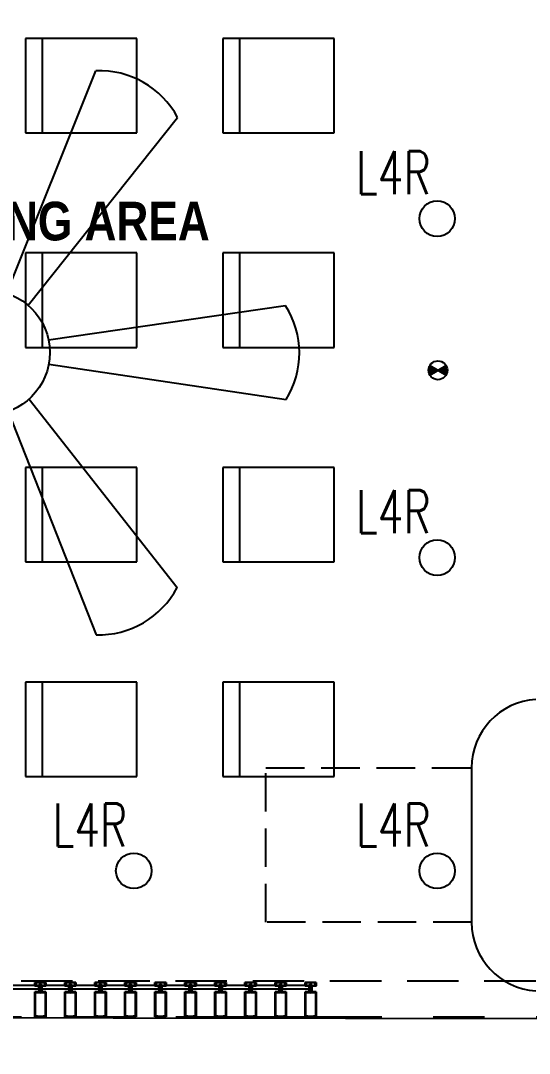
# Model space of a CAD drawing. Header units: millimetres. Extents: x -92759 to 184353, y -15225 to 86714.
# Drawn here: x -67511 to -64546, y 29928 to 35945 of the extents above; entities that cross this region are included whole.
import ezdxf

# ---------------------------------------------------------------- set-up
doc = ezdxf.new("R2010")
doc.units = ezdxf.units.MM
for name, pattern in [('HIDDEN', [0.375, 0.25, -0.125]), ('IDA - Grid Line', [2100, 1200, -300, 300, -300]), ('IDA - Hidden 065', [322.5, 225, -97.5]), ('IDA - Hidden 2-1', [450, 300, -150])]:
    doc.linetypes.add(name, pattern=pattern)
for name, color, linetype in [('0-1', 9, 'Continuous'), ('0-10ft HVLS FAN', 3, 'Continuous'), ('0-fan', 1, 'Continuous'), ('0-Motion Sensor', 1, 'Continuous'), ('A-_CLADMULN_E', 8, 'Continuous'), ('A-_CLADPANL_E', 8, 'Continuous'), ('A-_DETA----_E-2', 9, 'Continuous'), ('A-_DETA----_ED', 8, 'Continuous'), ('A-_ROOMNAME_A', 8, 'Continuous'), ('E-_LITG _ CKT -DB', 1, 'HIDDEN'), ('E-legend', 1, 'Continuous')]:
    doc.layers.add(name, color=color, linetype=linetype)
for name, color, linetype, true_color in [('1599_FURN_RHH_BLK8 _NEW__1ST STY_dwg _2_-1', 7, 'Continuous', 0xaaaaaa), ('A-_DETA----_E-1', 7, 'IDA - Hidden 2-1', 0xa5a5a5), ('A-_DETA----_E-3', 1, 'IDA - Hidden 065', 0xff0000), ('A-_DETA----_E-8', 7, 'Continuous', 0xa5a5a5), ('A-_DETA----_ED-1', 9, 'Continuous', 0x808080), ('S-_ANOTGRID_E-1', 9, 'IDA - Grid Line', 0x808080)]:
    doc.layers.add(name, color=color, linetype=linetype, true_color=true_color)
doc.styles.add('Arial Narrow_B_1', font='ARIALNB.TTF', dxfattribs={"height": 300})
doc.styles.add('Simplex', font='simplex_.ttf', dxfattribs={"width": 0.7, "height": 450})

# ---------------------------------------------------------------- blocks, each defined once
blk = doc.blocks.new('System Panel - Glazed Panel-7698327-BLK8_RHH_1ST STOREY PLAN')
at = {"layer": 'A-_CLADPANL_E'}
for p, q in [((78.8125, 18), (-78.8125, 18)), ((-78.8125, 18), (-78.8125, 0)), ((-78.8125, 0), (78.8125, 0)), ((78.8125, 0), (78.8125, 18))]:
    blk.add_line(p, q, dxfattribs=at)
blk = doc.blocks.new('Rectangular Mullion - 200L X 65D mm-6848285-BLK8_RHH_1ST STOREY PLAN')
at = {"layer": 'A-_DETA----_ED'}
for p, q in [((32.5, 163), (-32.5, 163)), ((-32.5, 163), (-32.5, 18)), ((-30, 160.5), (-25.1, 160.5)), ((-30, 20.5), (-30, 160.5)), ((-23.6, 158.9), (-23.6, 157.4)), ((-23.6, 157.4), (-17.7, 157.4)), ((-17.7, 157.4), (-17.7, 158.9)), ((-16.1, 160.5), (16.1, 160.5)), ((17.7, 158.9), (17.7, 157.4)), ((17.7, 157.4), (23.6, 157.4)), ((23.6, 157.4), (23.6, 158.9)), ((25.1, 160.5), (30, 160.5)), ((30, 160.5), (30, 20.5)), ((32.5, 18), (32.5, 163)), ((-32.5, 18), (-21, 18)), ((-24, 20.5), (-30, 20.5)), ((-24, 23.6), (-24, 20.5)), ((-4.1, 24.3), (-23.2, 24.3)), ((-20.2, 21.8), (-17.9, 21.8)), ((-17.1, 18), (-13.8, 18)), ((-13.1, 18.8), (-13.1, 21)), ((-12.3, 21.8), (-5.9, 21.8)), ((-10.5, 21.8), (-10.5, 19.9)), ((-9.7, 19.2), (-8, 19.2)), ((-8, 19.2), (-8, 2.5)), ((-8, -11.6), (-8, 0)), ((-7.7, 2.2), (-6.7, 2.2)), ((-6.7, 0.3), (-7.7, 0.3)), ((-6.4, 2), (-6.4, 0.6)), ((-5.4, 5.1), (-5.4, 20.3)), ((-3.5, 5.1), (-5.4, 5.1)), ((-5.1, 21), (-5.1, 18.8)), ((-4.3, 18), (-0.8, 18)), ((-2.6, 21.3), (-2.6, 22.8)), ((2.6, 21.3), (-2.6, 21.3)), ((-2.5, -1.3), (-1.1, 4.3)), ((-0.8, 18), (0, 18.8)), ((0, 18.8), (0.8, 18)), ((0.8, 18), (4.3, 18)), ((1.1, 4.3), (2.5, -1.3)), ((2.6, 22.8), (2.6, 21.3)), ((5.4, 5.1), (3.5, 5.1)), ((23.2, 24.3), (4.1, 24.3)), ((5.1, 18.8), (5.1, 21)), ((5.4, 20.3), (5.4, 5.1)), ((5.9, 21.8), (12.3, 21.8)), ((6.4, 0.6), (6.4, 2)), ((6.7, 2.2), (7.7, 2.2)), ((7.7, 0.3), (6.7, 0.3)), ((8, 19.2), (9.7, 19.2)), ((8, 2.5), (8, 19.2)), ((8, -11.6), (8, 0)), ((10.5, 19.9), (10.5, 21.8)), ((13.1, 21), (13.1, 18.8)), ((13.8, 18), (17.1, 18)), ((17.9, 21.8), (20.2, 21.8)), ((21, 18), (32.5, 18)), ((24, 20.5), (24, 23.6)), ((30, 20.5), (24, 20.5)), ((-32.5, -17.5), (-32.5, -22.2)), ((-32.5, -24.8), (-32.5, -37)), ((-32.5, -37), (32.5, -37)), ((-29.9, -17), (-32, -17)), ((-31.7, -23), (-30.7, -23)), ((-31.2, -25.3), (-30.5, -25.3)), ((-31.2, -35.7), (-31.2, -25.3)), ((-15.9, -35.7), (-31.2, -35.7)), ((-30.5, -23.2), (-31, -23.2)), ((-30.3, -25.5), (-27.6, -30.1)), ((-26.8, -20.8), (-29, -20.8)), ((-27.4, -23), (-24.5, -23)), ((-27.4, -26.4), (-27.4, -23)), ((-25.9, -29.1), (-27.4, -26.4)), ((-5.7, -17), (-25.9, -17)), ((-23, -19.5), (-8.3, -19.5)), ((-23, -21.5), (-23, -19.5)), ((0, -35.5), (-15.9, -35.7)), ((-8.3, -19.5), (-7.6, -20.2)), ((-6.9, -11.6), (-8, -11.6)), ((-0.4, -20.2), (-7.6, -20.2)), ((-6.9, -11.6), (-6.6, -12)), ((-6.6, -12), (-6.2, -11.6)), ((-6.2, -11.6), (-4.3, -11.6)), ((-5.3, -16.6), (-5.7, -17)), ((-5, -17), (-5.3, -16.6)), ((5, -17), (-5, -17)), ((-2.4, -0.9), (-4.9, -3.8)), ((-4.9, -3.8), (4.9, -3.8)), ((-4.9, -3.8), (-4.9, -11.6)), ((-4.3, -11.6), (-3.9, -12)), ((-3.9, -12), (-3.6, -11.6)), ((-3.6, -11.6), (-2.5, -11.6)), ((-2.5, -11.6), (-2.5, -1.1)), ((2.4, -0.9), (-2.4, -0.9)), ((-0.4, -20.2), (0, -19.8)), ((0, -19.8), (0.4, -20.2)), ((15.9, -35.7), (0, -35.5)), ((7.6, -20.2), (0.4, -20.2)), ((4.9, -3.8), (2.4, -0.9)), ((2.5, -1.3), (2.5, -11.6)), ((2.5, -11.6), (3.6, -11.6)), ((3.6, -11.6), (3.9, -12)), ((3.9, -12), (4.3, -11.6)), ((4.3, -11.6), (6.2, -11.6)), ((4.9, -3.8), (4.9, -11.6)), ((5.3, -16.6), (5, -17)), ((5.7, -17), (5.3, -16.6)), ((25.9, -17), (5.7, -17)), ((6.2, -11.6), (6.6, -12)), ((6.6, -12), (6.9, -11.6)), ((8, -11.6), (6.9, -11.6)), ((7.6, -20.2), (8.3, -19.5)), ((8.3, -19.5), (23, -19.5)), ((31.2, -35.7), (15.9, -35.7)), ((23, -19.5), (23, -21.5)), ((24.5, -23), (27.4, -23)), ((25.5, -19.5), (25.5, -19.3)), ((27.4, -26.4), (25.9, -29.1)), ((29, -20.8), (26.8, -20.8)), ((27.4, -23), (27.4, -26.4)), ((27.6, -30.1), (30.3, -25.5)), ((32, -17), (29.9, -17)), ((30.3, -19.3), (30.3, -19.5)), ((31, -23.2), (30.5, -23.2)), ((30.5, -25.3), (31.2, -25.3)), ((30.7, -23), (31.7, -23)), ((31.2, -25.3), (31.2, -35.7)), ((32.5, -22.2), (32.5, -17.5)), ((32.5, -37), (32.5, -24.8))]:
    blk.add_line(p, q, dxfattribs=at)
for centre, radius, start, end in [((-25.1, 158.9), 1.52, 0, 90), ((-16.1, 158.9), 1.52, 90, 180), ((16.1, 158.9), 1.52, 0, 90), ((25.1, 158.9), 1.52, 90, 180), ((-23.2, 23.6), 0.762, 90, 180), ((-20.2, 20.5), 1.27, 90, 180), ((-19.2, 20.3), 2.29, 180, 225.18969), ((-21, 18.4), 0.381, 270, 45.18969), ((-17.9, 20.5), 1.27, 0, 90), ((-17.1, 18.4), 0.381, 134.81031, 270), ((-18.9, 20.3), 2.29, 314.81031, 0), ((-13.8, 18.8), 0.762, 270, 0), ((-12.3, 21), 0.762, 90, 180), ((-9.7, 19.9), 0.762, 180, 270), ((-7.7, 2.5), 0.254, 180, 270), ((-7.7, 0), 0.254, 90, 180), ((-6.9, 20.3), 1.52, 360, 90), ((-6.7, 2), 0.254, 360, 90), ((-6.7, 0.6), 0.254, 270, 360), ((-5.9, 21), 0.762, 0, 90), ((-4.3, 18.8), 0.762, 180, 270), ((-4.1, 22.8), 1.52, 360, 90), ((0, 4), 3.63, 17.50636, 162.49364), ((0, 4), 1.09, 15, 165), ((4.1, 22.8), 1.52, 90, 180), ((4.3, 18.8), 0.762, 270, 0), ((5.9, 21), 0.762, 90, 180), ((6.9, 20.3), 1.52, 90, 180), ((6.7, 2), 0.254, 90, 180), ((6.7, 0.6), 0.254, 180, 270), ((7.7, 2.5), 0.254, 270, 0), ((7.7, 0), 0.254, 0, 90), ((9.7, 19.9), 0.762, 270, 0), ((12.3, 21), 0.762, 0, 90), ((13.8, 18.8), 0.762, 180, 270), ((17.9, 20.5), 1.27, 90, 180), ((18.9, 20.3), 2.29, 180, 225.18969), ((17.1, 18.4), 0.381, 270, 45.18969), ((20.2, 20.5), 1.27, 0, 90), ((21, 18.4), 0.381, 134.81031, 270), ((19.2, 20.3), 2.29, 314.81031, 0), ((23.2, 23.6), 0.762, 0, 90), ((-32, -17.5), 0.508, 90, 180), ((-31.7, -22.2), 0.762, 180, 270), ((-31, -24.8), 1.52, 90, 180), ((-30.7, -24.3), 1.27, 288.66292, 90), ((-30.5, -24.3), 1.02, 270, 90), ((-28, -19.3), 2.29, 134.81031, 180), ((-29, -19.5), 1.27, 180, 270), ((-29.9, -17.4), 0.381, 314.81031, 90), ((-26.8, -29.6), 1.02, 210, 30), ((-26.8, -19.5), 1.27, 270, 0), ((-25.9, -17.4), 0.381, 90, 225.18969), ((-27.8, -19.3), 2.29, 0, 45.18969), ((-24.5, -21.5), 1.52, 270, 0), ((24.5, -21.5), 1.52, 180, 270), ((27.8, -19.3), 2.29, 134.81031, 180), ((26.8, -19.5), 1.27, 180, 270), ((26.8, -29.6), 1.02, 150, 330), ((25.9, -17.4), 0.381, 314.81031, 90), ((29, -19.5), 1.27, 270, 0), ((29.9, -17.4), 0.381, 90, 225.18969), ((30.7, -24.3), 1.27, 90, 251.33708), ((30.5, -24.3), 1.02, 90, 270), ((28, -19.3), 2.29, 0, 45.18969), ((31, -24.8), 1.52, 360, 90), ((31.7, -22.2), 0.762, 270, 0), ((32, -17.5), 0.508, 0, 90)]:
    blk.add_arc(centre, radius, start, end, dxfattribs=at)
at = {"layer": 'A-_DETA----_ED-1'}
for p, q in [((0, 26.4), (-2.4, 24)), ((-2.4, 24), (-2.4, -0.9)), ((2.4, 24), (0, 26.4)), ((2.4, -0.9), (2.4, 24)), ((-8, -17), (-8, -11.6)), ((-6.3, -21.2), (-6.3, -20.2)), ((6.4, -21.2), (-6.3, -21.2)), ((-5.2, -24.7), (-5.2, -21.2)), ((-5.1, -24.8), (5.1, -24.8)), ((3.9, -25.6), (-3.9, -25.6)), ((-2.6, -24.7), (-2.6, -21.2)), ((-2.5, -11.6), (-2.5, -17)), ((2.5, -11.6), (2.5, -17)), ((2.6, -24.7), (2.6, -21.2)), ((5.2, -24.7), (5.2, -21.2)), ((6.4, -20.2), (6.4, -21.2)), ((8, -11.6), (8, -17))]:
    blk.add_line(p, q, dxfattribs=at)
for centre, radius, start, end in [((-3.9, -24.2), 1.38, 200.94158, 339.07318), ((0, -21.4), 4.19, 234.28733, 305.71267), ((3.9, -24.2), 1.38, 200.94158, 339.07318)]:
    blk.add_arc(centre, radius, start, end, dxfattribs=at)
blk = doc.blocks.new('Rectangular Mullion - IDA - Rectangular - 200mm - Center-9020775-BLK8_RHH_1ST STOREY PLAN')
at = {"layer": 'A-_CLADMULN_E'}
for p, q in [((-32.5, 18), (-32.5, 163)), ((-32.5, 163), (32.5, 163)), ((32.5, 163), (32.5, 18)), ((-8.6875, 18), (-32.5, 18)), ((-8.6875, -17), (-8.6875, 18)), ((32.5, 18), (8.6875, 18)), ((8.6875, 18), (8.6875, -17)), ((-32.5, -37), (-32.5, -17)), ((-32.5, -17), (-8.6875, -17)), ((32.5, -37), (-32.5, -37)), ((8.6875, -17), (32.5, -17)), ((32.5, -17), (32.5, -37))]:
    blk.add_line(p, q, dxfattribs=at)
blk = doc.blocks.new('1599_FURN_RHH_BLK8 _NEW__1ST STY_dwg _2_-10346281-BLK8_RHH_1ST STOREY PLAN')
at = {"layer": 'A-_DETA----_E-2'}
for p, q in [((-32005.1, -43500), (-32005.1, -44050)), ((-31355.1, -43500), (-32005.1, -43500)), ((-32005.1, -43500), (-32005.1, -44050)), ((-31355.1, -43500), (-32005.1, -43500)), ((-32005.1, -43500), (-32005.1, -44050)), ((-31355.1, -43500), (-32005.1, -43500)), ((-32005.1, -43500), (-32005.1, -44050)), ((-31355.1, -43500), (-32005.1, -43500)), ((-31905.1, -44050), (-31905.1, -43500)), ((-31905.1, -44050), (-31905.1, -43500)), ((-31905.1, -44050), (-31905.1, -43500)), ((-31905.1, -44050), (-31905.1, -43500)), ((-31355.1, -44050), (-31355.1, -43500)), ((-31355.1, -44050), (-31355.1, -43500)), ((-31355.1, -44050), (-31355.1, -43500)), ((-31355.1, -44050), (-31355.1, -43500)), ((-30855.1, -43500), (-30855.1, -44050)), ((-30205.1, -43500), (-30855.1, -43500)), ((-30855.1, -43500), (-30855.1, -44050)), ((-30205.1, -43500), (-30855.1, -43500)), ((-30855.1, -43500), (-30855.1, -44050)), ((-30205.1, -43500), (-30855.1, -43500)), ((-30855.1, -43500), (-30855.1, -44050)), ((-30205.1, -43500), (-30855.1, -43500)), ((-30755.1, -44050), (-30755.1, -43500)), ((-30755.1, -44050), (-30755.1, -43500)), ((-30755.1, -44050), (-30755.1, -43500)), ((-30755.1, -44050), (-30755.1, -43500)), ((-30205.1, -44050), (-30205.1, -43500)), ((-30205.1, -44050), (-30205.1, -43500)), ((-30205.1, -44050), (-30205.1, -43500)), ((-30205.1, -44050), (-30205.1, -43500)), ((-32005.1, -44050), (-31355.1, -44050)), ((-32005.1, -44050), (-31355.1, -44050)), ((-32005.1, -44050), (-31355.1, -44050)), ((-32005.1, -44050), (-31355.1, -44050)), ((-30855.1, -44050), (-30205.1, -44050)), ((-30855.1, -44050), (-30205.1, -44050)), ((-30855.1, -44050), (-30205.1, -44050)), ((-30855.1, -44050), (-30205.1, -44050)), ((-32005.1, -44750), (-32005.1, -45300)), ((-31355.1, -44750), (-32005.1, -44750)), ((-32005.1, -44750), (-32005.1, -45300)), ((-31355.1, -44750), (-32005.1, -44750)), ((-32005.1, -44750), (-32005.1, -45300)), ((-31355.1, -44750), (-32005.1, -44750)), ((-32005.1, -44750), (-32005.1, -45300)), ((-31355.1, -44750), (-32005.1, -44750)), ((-31905.1, -45300), (-31905.1, -44750)), ((-31905.1, -45300), (-31905.1, -44750)), ((-31905.1, -45300), (-31905.1, -44750)), ((-31905.1, -45300), (-31905.1, -44750)), ((-31355.1, -45300), (-31355.1, -44750)), ((-31355.1, -45300), (-31355.1, -44750)), ((-31355.1, -45300), (-31355.1, -44750)), ((-31355.1, -45300), (-31355.1, -44750)), ((-30855.1, -44750), (-30855.1, -45300)), ((-30205.1, -44750), (-30855.1, -44750)), ((-30855.1, -44750), (-30855.1, -45300)), ((-30205.1, -44750), (-30855.1, -44750)), ((-30855.1, -44750), (-30855.1, -45300)), ((-30205.1, -44750), (-30855.1, -44750)), ((-30855.1, -44750), (-30855.1, -45300)), ((-30205.1, -44750), (-30855.1, -44750)), ((-30755.1, -45300), (-30755.1, -44750)), ((-30755.1, -45300), (-30755.1, -44750)), ((-30755.1, -45300), (-30755.1, -44750)), ((-30755.1, -45300), (-30755.1, -44750)), ((-30205.1, -45300), (-30205.1, -44750)), ((-30205.1, -45300), (-30205.1, -44750)), ((-30205.1, -45300), (-30205.1, -44750)), ((-30205.1, -45300), (-30205.1, -44750)), ((-32005.1, -45300), (-31355.1, -45300)), ((-32005.1, -45300), (-31355.1, -45300)), ((-32005.1, -45300), (-31355.1, -45300)), ((-32005.1, -45300), (-31355.1, -45300)), ((-30855.1, -45300), (-30205.1, -45300)), ((-30855.1, -45300), (-30205.1, -45300)), ((-30855.1, -45300), (-30205.1, -45300)), ((-30855.1, -45300), (-30205.1, -45300)), ((-32005.1, -46000), (-32005.1, -46550)), ((-31355.1, -46000), (-32005.1, -46000)), ((-32005.1, -46000), (-32005.1, -46550)), ((-31355.1, -46000), (-32005.1, -46000)), ((-32005.1, -46000), (-32005.1, -46550)), ((-31355.1, -46000), (-32005.1, -46000)), ((-32005.1, -46000), (-32005.1, -46550)), ((-31355.1, -46000), (-32005.1, -46000)), ((-31905.1, -46550), (-31905.1, -46000)), ((-31905.1, -46550), (-31905.1, -46000)), ((-31905.1, -46550), (-31905.1, -46000)), ((-31905.1, -46550), (-31905.1, -46000)), ((-31355.1, -46550), (-31355.1, -46000)), ((-31355.1, -46550), (-31355.1, -46000)), ((-31355.1, -46550), (-31355.1, -46000)), ((-31355.1, -46550), (-31355.1, -46000)), ((-30855.1, -46000), (-30855.1, -46550)), ((-30205.1, -46000), (-30855.1, -46000)), ((-30855.1, -46000), (-30855.1, -46550)), ((-30205.1, -46000), (-30855.1, -46000)), ((-30855.1, -46000), (-30855.1, -46550)), ((-30205.1, -46000), (-30855.1, -46000)), ((-30855.1, -46000), (-30855.1, -46550)), ((-30205.1, -46000), (-30855.1, -46000)), ((-30755.1, -46550), (-30755.1, -46000)), ((-30755.1, -46550), (-30755.1, -46000)), ((-30755.1, -46550), (-30755.1, -46000)), ((-30755.1, -46550), (-30755.1, -46000)), ((-30205.1, -46550), (-30205.1, -46000)), ((-30205.1, -46550), (-30205.1, -46000)), ((-30205.1, -46550), (-30205.1, -46000)), ((-30205.1, -46550), (-30205.1, -46000)), ((-32005.1, -46550), (-31355.1, -46550)), ((-32005.1, -46550), (-31355.1, -46550)), ((-32005.1, -46550), (-31355.1, -46550)), ((-32005.1, -46550), (-31355.1, -46550)), ((-30855.1, -46550), (-30205.1, -46550)), ((-30855.1, -46550), (-30205.1, -46550)), ((-30855.1, -46550), (-30205.1, -46550)), ((-30855.1, -46550), (-30205.1, -46550)), ((-32005.1, -47250), (-32005.1, -47800)), ((-31355.1, -47250), (-32005.1, -47250)), ((-32005.1, -47250), (-32005.1, -47800)), ((-31355.1, -47250), (-32005.1, -47250)), ((-32005.1, -47250), (-32005.1, -47800)), ((-31355.1, -47250), (-32005.1, -47250)), ((-32005.1, -47250), (-32005.1, -47800)), ((-31355.1, -47250), (-32005.1, -47250)), ((-31905.1, -47800), (-31905.1, -47250)), ((-31905.1, -47800), (-31905.1, -47250)), ((-31905.1, -47800), (-31905.1, -47250)), ((-31905.1, -47800), (-31905.1, -47250)), ((-31355.1, -47800), (-31355.1, -47250)), ((-31355.1, -47800), (-31355.1, -47250)), ((-31355.1, -47800), (-31355.1, -47250)), ((-31355.1, -47800), (-31355.1, -47250)), ((-30855.1, -47250), (-30855.1, -47800)), ((-30205.1, -47250), (-30855.1, -47250)), ((-30855.1, -47250), (-30855.1, -47800)), ((-30205.1, -47250), (-30855.1, -47250)), ((-30855.1, -47250), (-30855.1, -47800)), ((-30205.1, -47250), (-30855.1, -47250)), ((-30855.1, -47250), (-30855.1, -47800)), ((-30205.1, -47250), (-30855.1, -47250)), ((-30755.1, -47800), (-30755.1, -47250)), ((-30755.1, -47800), (-30755.1, -47250)), ((-30755.1, -47800), (-30755.1, -47250)), ((-30755.1, -47800), (-30755.1, -47250)), ((-30205.1, -47800), (-30205.1, -47250)), ((-30205.1, -47800), (-30205.1, -47250)), ((-30205.1, -47800), (-30205.1, -47250)), ((-30205.1, -47800), (-30205.1, -47250)), ((-32005.1, -47800), (-31355.1, -47800)), ((-32005.1, -47800), (-31355.1, -47800)), ((-32005.1, -47800), (-31355.1, -47800)), ((-32005.1, -47800), (-31355.1, -47800)), ((-30855.1, -47800), (-30205.1, -47800)), ((-30855.1, -47800), (-30205.1, -47800)), ((-30855.1, -47800), (-30205.1, -47800)), ((-30855.1, -47800), (-30205.1, -47800))]:
    blk.add_line(p, q, dxfattribs=at)
blk = doc.blocks.new('A$Cb2bf8f38')
blk.add_lwpolyline([(-2385, -9825), (-2385, -5100), (7400, -5125), (7400, 46800), (-18575, 46800), (-18575, 38037.5), (-30600, 38100), (-30625, 26375), (-28100, 26375), (-28100, -2400), (-10500, -2425), (-10500, -9800), (-2385, -9825)], close=True)
at = {"layer": 'A-_DETA----_E-1'}
blk.add_line((-21575, -2192.5), (-27500, -2192.5), dxfattribs=at)
at = {"layer": 'A-_DETA----_E-3'}
for p, q in [((-23149, -950), (-21949, -950)), ((-23149, -1850), (-23149, -950)), ((-21949, -950), (-21949, -1850)), ((-21949, -1850), (-23149, -1850))]:
    blk.add_line(p, q, dxfattribs=at)
at = {"layer": 'A-_DETA----_E-8'}
blk.add_line((-21949, -950), (-21949, -1850), dxfattribs=at)
for centre, start, end in [((-21549, -950), 93.72685, 180), ((-21549, -1850), 180, 266.27315)]:
    blk.add_arc(centre, 400, start, end, dxfattribs=at)
at = {"layer": 'S-_ANOTGRID_E-1'}
blk.add_line((-38373.1, -2400), (13584.7, -2400), dxfattribs=at)
at = {"layer": '1599_FURN_RHH_BLK8 _NEW__1ST STY_dwg _2_-1'}
blk.add_blockref('1599_FURN_RHH_BLK8 _NEW__1ST STY_dwg _2_-10346281-BLK8_RHH_1ST STOREY PLAN', (7455.1, 46800), dxfattribs=at)
at = {"layer": 'A-_CLADMULN_E', "extrusion": (0, 0, -1), "rotation": 180}
for name, p in [('Rectangular Mullion - 200L X 65D mm-6848285-BLK8_RHH_1ST STOREY PLAN', (24462.5, -2237)), ('Rectangular Mullion - IDA - Rectangular - 200mm - Center-9020775-BLK8_RHH_1ST STOREY PLAN', (24462.5, -2237)), ('Rectangular Mullion - 200L X 65D mm-6848285-BLK8_RHH_1ST STOREY PLAN', (24287.5, -2237)), ('Rectangular Mullion - IDA - Rectangular - 200mm - Center-9020775-BLK8_RHH_1ST STOREY PLAN', (24287.5, -2237)), ('Rectangular Mullion - 200L X 65D mm-6848285-BLK8_RHH_1ST STOREY PLAN', (24112.5, -2237)), ('Rectangular Mullion - IDA - Rectangular - 200mm - Center-9020775-BLK8_RHH_1ST STOREY PLAN', (24112.5, -2237)), ('Rectangular Mullion - 200L X 65D mm-6848285-BLK8_RHH_1ST STOREY PLAN', (23937.5, -2237)), ('Rectangular Mullion - IDA - Rectangular - 200mm - Center-9020775-BLK8_RHH_1ST STOREY PLAN', (23937.5, -2237)), ('Rectangular Mullion - 200L X 65D mm-6848285-BLK8_RHH_1ST STOREY PLAN', (23762.5, -2237)), ('Rectangular Mullion - IDA - Rectangular - 200mm - Center-9020775-BLK8_RHH_1ST STOREY PLAN', (23762.5, -2237)), ('Rectangular Mullion - 200L X 65D mm-6848285-BLK8_RHH_1ST STOREY PLAN', (23587.5, -2237)), ('Rectangular Mullion - IDA - Rectangular - 200mm - Center-9020775-BLK8_RHH_1ST STOREY PLAN', (23587.5, -2237)), ('Rectangular Mullion - 200L X 65D mm-6848285-BLK8_RHH_1ST STOREY PLAN', (23412.5, -2237)), ('Rectangular Mullion - IDA - Rectangular - 200mm - Center-9020775-BLK8_RHH_1ST STOREY PLAN', (23412.5, -2237)), ('Rectangular Mullion - 200L X 65D mm-6848285-BLK8_RHH_1ST STOREY PLAN', (23237.5, -2237)), ('Rectangular Mullion - IDA - Rectangular - 200mm - Center-9020775-BLK8_RHH_1ST STOREY PLAN', (23237.5, -2237)), ('Rectangular Mullion - 200L X 65D mm-6848285-BLK8_RHH_1ST STOREY PLAN', (23062.5, -2237)), ('Rectangular Mullion - IDA - Rectangular - 200mm - Center-9020775-BLK8_RHH_1ST STOREY PLAN', (23062.5, -2237)), ('Rectangular Mullion - 200L X 65D mm-6848285-BLK8_RHH_1ST STOREY PLAN', (22887.5, -2237)), ('Rectangular Mullion - IDA - Rectangular - 200mm - Center-9020775-BLK8_RHH_1ST STOREY PLAN', (22887.5, -2237))]:
    blk.add_blockref(name, p, dxfattribs=at)
at = {"layer": 'A-_CLADPANL_E'}
for p in [(-24550, -2237), (-24375, -2237), (-24200, -2237), (-24025, -2237), (-23850, -2237), (-23675, -2237), (-23500, -2237), (-23325, -2237), (-23150, -2237), (-22975, -2237)]:
    blk.add_blockref('System Panel - Glazed Panel-7698327-BLK8_RHH_1ST STOREY PLAN', p, dxfattribs=at)
at = {"layer": 'A-_ROOMNAME_A', "insert": (-26839.1, 2348.5), "char_height": 225, "width": 4124.682, "attachment_point": 1, "style": 'Arial Narrow_B_1'}
blk.add_mtext('PANDEMIC WAITING AREA', dxfattribs=at)
blk = doc.blocks.new('A$C020d881d')
at = {"layer": 'E-legend', "lineweight": 25}
blk.add_circle((818.7, 172), 103.8, dxfattribs=at)
at = {"layer": 'E-legend', "lineweight": 25, "style": 'Simplex', "width": 0.7}
blk.add_text('L4R', height=250, dxfattribs=at).set_placement((345.2, 314.3))
blk = doc.blocks.new('4M F')
at = {"layer": '0-fan', "color": 5}
for p, q in [((-111.7, 317.6), (-586.8, 1524.5)), ((105.2, 320.3), (586.2, 1522.1)), ((-224.8, 251.2), (-1025.1, 1268.7)), ((219.2, 255.5), (1026.9, 1270.4)), ((-330.9, 62), (-1613.6, 254.1)), ((330, 69), (1611.2, 253.4)), ((-330, -69), (-1611.2, -253.4)), ((330.9, -62), (1613.6, -254.1)), ((-219.2, -255.5), (-1026.9, -1270.4)), ((224.8, -251.2), (1025.1, -1268.7)), ((-105.2, -320.3), (-586.2, -1522.1)), ((111.7, -317.6), (586.8, -1524.5))]:
    blk.add_line(p, q, dxfattribs=at)
blk.add_circle((0, 0), 337.1, dxfattribs=at)
for centre, start, end in [((-601.9, 1047.1), 88.1796, 152.3612), ((605.9, 1044.9), 28.1796, 92.3612), ((-1207.8, 2.3), 148.1796, 212.3612), ((1207.8, -2.3), 328.1796, 32.3612), ((-605.9, -1044.9), 208.1796, 272.3612), ((601.9, -1047.1), 268.1796, 332.3612)]:
    blk.add_arc(centre, 477.6, start, end, dxfattribs=at)
blk = doc.blocks.new('Motion Sensor')
at = {"layer": 'E-legend', "lineweight": 25}
h = blk.add_hatch(color=256, dxfattribs=at)
h.dxf.hatch_style = 1
h.paths.add_polyline_path([(10021, -17121.6), (9973.3, -17094.1, 0.131652), (9965.9, -17121.6, 0.131652), (9973.3, -17149.1)])
h = blk.add_hatch(color=256, dxfattribs=at)
h.dxf.hatch_style = 1
h.paths.add_polyline_path([(10068.6, -17094.1), (10021, -17121.6), (10068.6, -17149.1, 0.131652), (10076, -17121.6, 0.131652)])
for p, q in [((9973.3, -17094.1), (10068.6, -17149.1)), ((9973.3, -17149.1), (10068.6, -17094.1))]:
    blk.add_line(p, q, dxfattribs=at)
blk.add_circle((10021, -17121.6), 55, dxfattribs=at)
blk = doc.blocks.new('EL_B8_L1_R4')
at = {"layer": '0-10ft HVLS FAN', "color": 2, "xscale": 1.078499166886747, "yscale": 1.078499166886747, "zscale": 1.078499166886747}
blk.add_blockref('4M F', (-13977.7, -39088.6), dxfattribs=at)
at = {"layer": '0-Motion Sensor'}
blk.add_blockref('Motion Sensor', (-21373.4, -22070.2), dxfattribs=at)
at = {"layer": 'E-_LITG _ CKT -DB', "ltscale": 0.5}
for p in [(-12175.7, -38480.3), (-12175.7, -40455.3), (-13943.9, -42280.3), (-12175.7, -42280.3)]:
    blk.add_blockref('A$C020d881d', p, dxfattribs=at)

msp = doc.modelspace()

# ---------------------------------------------------------------- block references
at = {"layer": '0-1'}
msp.add_blockref('A$Cb2bf8f38', (-42933, 32541.2), dxfattribs=at)

# ---------------------------------------------------------------- next in the draw order: block references
at = {"color": 0}
msp.add_blockref('EL_B8_L1_R4', (-53725.9, 73099.6), dxfattribs=at)

doc.saveas('drawing.dxf')
